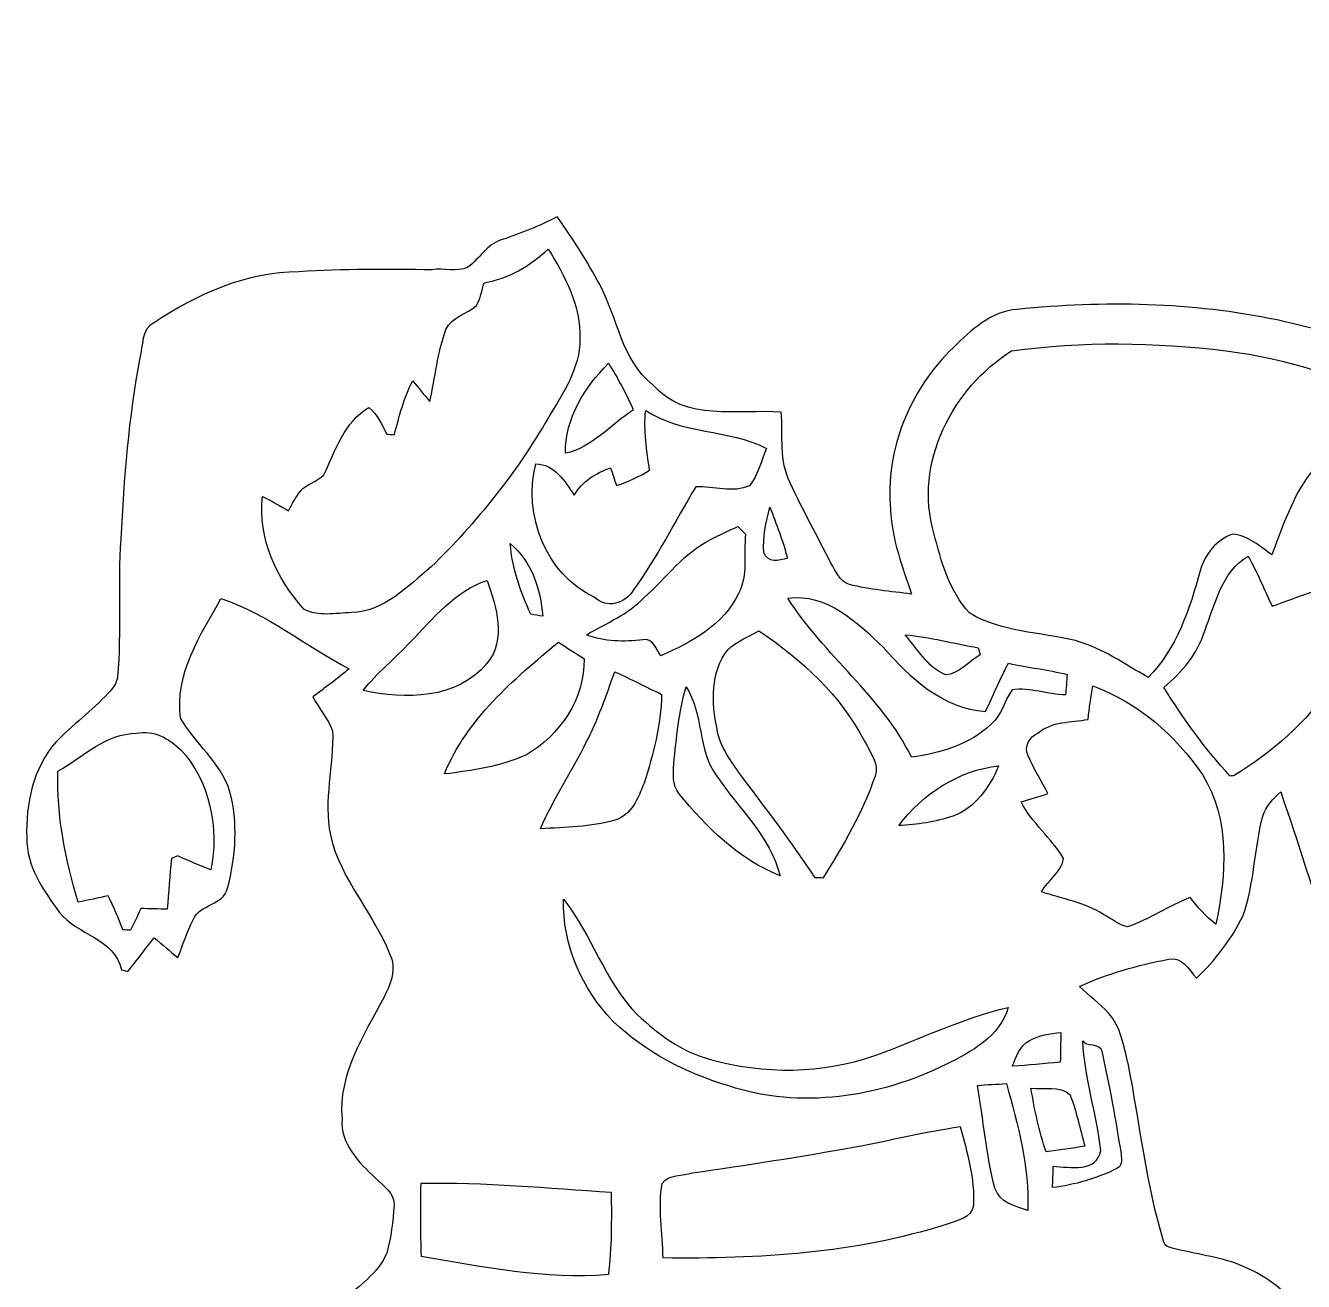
# Model space of a CAD drawing. Header units: centimetres. Extents: x -14.4 to 14.6, y -13.8 to 12.9.
# Drawn here: x -14.35 to 1.21, y -2.42 to 12.86 of the extents above; entities that cross this region are included whole.
import ezdxf

# ---------------------------------------------------------------- set-up
doc = ezdxf.new("R2010")
doc.units = ezdxf.units.CM
doc.header["$MEASUREMENT"] = 0
doc.layers.add('Layer 1', color=7, linetype='Continuous')

msp = doc.modelspace()

# ---------------------------------------------------------------- linework, layer by layer
at = {"layer": 'Layer 1', "color": 251}
for points, knots in [([(4.98369, 12.86263), (5.01015, 12.86016), (5.06342, 12.85522), (5.08988, 12.85311), (5.08988, 12.85311), (5.25462, 12.37862), (5.51074, 11.94611), (5.70054, 11.48292), (5.70054, 11.48292), (6.16832, 11.50373), (6.63469, 11.54042), (7.10106, 11.58381), (7.10106, 11.58381), (6.94231, 11.17988), (6.59165, 10.89413), (6.37187, 10.52654), (6.37187, 10.52654), (6.33554, 10.47397), (6.34294, 10.40871), (6.36623, 10.35262), (6.36623, 10.35262), (6.5151, 9.97726), (6.74617, 9.64071), (6.90139, 9.26853), (6.90139, 9.26853), (6.98182, 9.04205), (6.85906, 8.83038), (6.80755, 8.61589), (6.80755, 8.61589), (7.05203, 8.76406), (7.24217, 8.97855), (7.44608, 9.17469), (7.44608, 9.17469), (7.67503, 8.90517), (7.89093, 8.6233), (8.07297, 8.31956), (8.07297, 8.31956), (7.89517, 8.23701), (7.70678, 8.16822), (7.55227, 8.04404), (7.55227, 8.04404), (7.71984, 8.00417), (7.89199, 7.97983), (8.06238, 7.95267), (8.06238, 7.95267), (8.10507, 7.43973), (8.07896, 6.92397), (8.04862, 6.41138), (8.04862, 6.41138), (7.88917, 6.2738), (7.62741, 6.30449), (7.49547, 6.12881), (7.49547, 6.12881), (7.45984, 5.91044), (7.48736, 5.68501), (7.50217, 5.46417), (7.50217, 5.46417), (7.91986, 5.76474), (8.24971, 6.1655), (8.59084, 6.54685), (8.59084, 6.54685), (8.61483, 6.54438), (8.66281, 6.53944), (8.6868, 6.53697), (8.6868, 6.53697), (8.93551, 6.1408), (9.20221, 5.75628), (9.45339, 5.36187), (9.45339, 5.36187), (9.08897, 5.21864), (8.70867, 5.11387), (8.35872, 4.93501), (8.35872, 4.93501), (8.7757, 4.86622), (9.19868, 4.8641), (9.61813, 4.81859), (9.61813, 4.81859), (9.7028, 3.48509), (9.80299, 2.153), (9.87178, 0.8188), (9.87178, 0.8188), (9.66964, 0.80292), (9.46609, 0.80045), (9.26465, 0.77823), (9.26465, 0.77823), (9.43927, 0.635), (9.65729, 0.56444), (9.86014, 0.47096), (9.86014, 0.47096), (9.85767, 0.43004), (9.85555, 0.38876), (9.85344, 0.34749), (9.85344, 0.34749), (9.56557, 0.20638), (9.30628, 0.01799), (9.03993, -0.15804), (9.03993, -0.15804), (9.04734, -0.17886), (9.06216, -0.22049), (9.06956, -0.2413), (9.06956, -0.2413), (9.36449, -0.24059), (9.66364, -0.27164), (9.93034, -0.40711), (9.93034, -0.40711), (10.17552, -0.53305), (10.46057, -0.4953), (10.72656, -0.514), (10.72656, -0.514), (10.57134, -0.14923), (10.28982, 0.14146), (10.11731, 0.49565), (10.11731, 0.49565), (10.50008, 0.5715), (10.87967, 0.66181), (11.26349, 0.73131), (11.26349, 0.73131), (11.26949, 0.49459), (11.2716, 0.25647), (11.28677, 0.01976), (11.28677, 0.01976), (11.4681, 0.18098), (11.58522, 0.39829), (11.71963, 0.5969), (11.71963, 0.5969), (12.01138, 0.39582), (12.29148, 0.17709), (12.56136, -0.05292), (12.56136, -0.05292), (12.31865, -0.21026), (12.06359, -0.35066), (11.84028, -0.53481), (11.84028, -0.53481), (12.02196, -0.55915), (12.20541, -0.57785), (12.38885, -0.59796), (12.38885, -0.59796), (12.38462, -1.36596), (12.40825, -2.13289), (12.48163, -2.89772), (12.48163, -2.89772), (12.20294, -2.92382), (11.9253, -2.96086), (11.64943, -3.00708), (11.64943, -3.00708), (11.77784, -3.17712), (11.92354, -3.33375), (12.07382, -3.4858), (12.07382, -3.4858), (12.39626, -3.27201), (12.77902, -3.19511), (13.15685, -3.14643), (13.15685, -3.14643), (13.19777, -3.36762), (13.21647, -3.59163), (13.24469, -3.81529), (13.24469, -3.81529), (13.43096, -3.5754), (13.56042, -3.29953), (13.68601, -3.02472), (13.68601, -3.02472), (14.02009, -3.19864), (14.30302, -3.45369), (14.61629, -3.66078), (14.61629, -3.66078), (14.6177, -3.68335), (14.62052, -3.72886), (14.62193, -3.75144), (14.62193, -3.75144), (14.32384, -3.99944), (13.95024, -4.19276), (13.75904, -4.54413), (13.75904, -4.54413), (14.01022, -4.55471), (14.26351, -4.55224), (14.51539, -4.56036), (14.51539, -4.56036), (14.52809, -5.2518), (14.54785, -5.9436), (14.5355, -6.6354), (14.5355, -6.6354), (14.48752, -7.49864), (14.54079, -8.36542), (14.51751, -9.22831), (14.51751, -9.22831), (14.33124, -9.26147), (14.14004, -9.25689), (13.95271, -9.26324), (13.95271, -9.26324), (11.18905, -9.25654), (8.42574, -9.26324), (5.66208, -9.25936), (5.66208, -9.25936), (5.10434, -9.26112), (4.54519, -9.24242), (3.98956, -9.29711), (3.98956, -9.29711), (3.91971, -10.15859), (3.75814, -11.05076), (3.29424, -11.79512), (3.29424, -11.79512), (3.06105, -12.18777), (2.68429, -12.50033), (2.23026, -12.59593), (2.23026, -12.59593), (1.73355, -12.66084), (1.24919, -12.5095), (0.75706, -12.47881), (0.75706, -12.47881), (-0.31115, -12.39732), (-1.38218, -12.36239), (-2.45039, -12.28901), (-2.45039, -12.28901), (-2.93194, -12.24351), (-3.46393, -12.21846), (-3.85763, -11.89955), (-3.85763, -11.89955), (-4.15749, -11.59651), (-4.05765, -11.12873), (-4.06188, -10.74808), (-4.06188, -10.74808), (-4.00473, -10.27112), (-3.96663, -9.78782), (-3.83963, -9.32321), (-3.83963, -9.32321), (-3.17429, -9.44598), (-2.51213, -9.59309), (-1.83868, -9.66399), (-1.83868, -9.66399), (-1.65029, -9.67458), (-1.63583, -9.42375), (-1.55293, -9.30875), (-1.55293, -9.30875), (-2.153, -9.22796), (-2.75978, -9.27911), (-3.36197, -9.23749), (-3.36197, -9.23749), (-3.35245, -9.07944), (-3.33939, -8.91999), (-3.35456, -8.76194), (-3.35456, -8.76194), (-3.50308, -8.83532), (-3.60574, -8.97008), (-3.72569, -9.07979), (-3.72569, -9.07979), (-3.99239, -9.34191), (-4.31377, -9.57509), (-4.46193, -9.9314), (-4.46193, -9.9314), (-4.60939, -10.2997), (-4.66725, -10.69446), (-4.7431, -11.08181), (-4.7431, -11.08181), (-4.84823, -11.07899), (-4.95124, -11.08251), (-5.05566, -11.08534), (-5.05566, -11.08534), (-5.19853, -11.38096), (-5.33682, -11.68471), (-5.36963, -12.01596), (-5.36963, -12.01596), (-5.37492, -12.18142), (-5.32836, -12.35569), (-5.20277, -12.46964), (-5.20277, -12.46964), (-4.81577, -12.81924), (-4.29966, -12.95541), (-3.87244, -13.24046), (-3.87244, -13.24046), (-4.13244, -13.52867), (-4.48522, -13.76116), (-4.88068, -13.78726), (-4.88068, -13.78726), (-5.17807, -13.82219), (-5.47582, -13.77103), (-5.76509, -13.70612), (-5.76509, -13.70612), (-6.72641, -13.49798), (-7.71772, -13.36675), (-8.62542, -12.96917), (-8.62542, -12.96917), (-8.7055, -12.92754), (-8.81133, -12.89791), (-8.8459, -12.80583), (-8.8459, -12.80583), (-8.96267, -12.32888), (-8.99231, -11.83711), (-9.06286, -11.35274), (-9.06286, -11.35274), (-9.14647, -10.64436), (-9.79981, -10.16106), (-9.84744, -9.44033), (-9.84744, -9.44033), (-9.82133, -9.13447), (-9.51054, -8.98066), (-9.35743, -8.74642), (-9.35743, -8.74642), (-9.26253, -8.38094), (-9.24736, -8.001), (-9.23466, -7.62564), (-9.23466, -7.62564), (-9.90635, -7.46266), (-10.54418, -7.11482), (-10.96892, -6.55884), (-10.96892, -6.55884), (-11.49138, -5.82577), (-11.67271, -4.89091), (-11.62015, -4.00438), (-11.62015, -4.00438), (-11.60498, -3.84034), (-11.53266, -3.68688), (-11.43071, -3.55988), (-11.43071, -3.55988), (-11.17283, -3.19793), (-10.81123, -2.9337), (-10.48244, -2.6416), (-10.48244, -2.6416), (-10.28806, -2.47333), (-10.05875, -2.32269), (-9.95398, -2.0768), (-9.95398, -2.0768), (-9.90036, -1.88701), (-9.87707, -1.6891), (-9.86508, -1.49331), (-9.86508, -1.49331), (-9.85732, -1.34444), (-9.99561, -1.25518), (-10.09015, -1.16381), (-10.09015, -1.16381), (-10.29406, -0.97296), (-10.52019, -0.74507), (-10.49831, -0.44168), (-10.49831, -0.44168), (-10.54735, 0.1016), (-10.23197, 0.57291), (-9.99102, 1.03223), (-9.99102, 1.03223), (-9.91658, 1.1744), (-9.84814, 1.33773), (-9.89224, 1.50142), (-9.89224, 1.50142), (-10.0838, 2.03447), (-10.51595, 2.45181), (-10.64013, 3.01343), (-10.64013, 3.01343), (-10.72656, 3.43535), (-10.5978, 3.85798), (-10.61226, 4.28061), (-10.61226, 4.28061), (-10.67153, 4.42913), (-10.7756, 4.55507), (-10.85427, 4.69371), (-10.85427, 4.69371), (-10.70398, 4.80413), (-10.5537, 4.91455), (-10.41153, 5.03555), (-10.41153, 5.03555), (-10.93788, 5.31036), (-11.40319, 5.70054), (-11.97222, 5.88998), (-11.97222, 5.88998), (-12.2241, 5.44371), (-12.5349, 4.97134), (-12.46434, 4.4323), (-12.46434, 4.4323), (-12.28584, 4.12538), (-11.97681, 3.89961), (-11.86709, 3.54894), (-11.86709, 3.54894), (-11.75949, 3.16548), (-11.79089, 2.74955), (-11.89143, 2.36714), (-11.89143, 2.36714), (-11.94118, 2.15406), (-12.23292, 2.17241), (-12.31124, 1.98014), (-12.31124, 1.98014), (-12.38321, 1.83127), (-12.43859, 1.67499), (-12.49504, 1.51977), (-12.49504, 1.51977), (-12.59346, 1.59844), (-12.68765, 1.68204), (-12.78467, 1.76142), (-12.78467, 1.76142), (-12.89156, 1.62454), (-12.99845, 1.48766), (-13.10569, 1.35114), (-13.10569, 1.35114), (-13.12545, 1.35643), (-13.16461, 1.36666), (-13.18401, 1.37195), (-13.18401, 1.37195), (-13.27185, 1.76213), (-13.72588, 1.79105), (-13.94001, 2.07433), (-13.94001, 2.07433), (-14.13439, 2.34139), (-14.34112, 2.63525), (-14.33618, 2.98168), (-14.33618, 2.98168), (-14.35065, 3.3909), (-14.25893, 3.82482), (-13.98411, 4.14126), (-13.98411, 4.14126), (-13.78056, 4.35046), (-13.5442, 4.52508), (-13.34382, 4.73745), (-13.34382, 4.73745), (-13.29126, 4.79319), (-13.24151, 4.8574), (-13.23093, 4.93536), (-13.23093, 4.93536), (-13.18295, 5.49451), (-13.23128, 6.05649), (-13.19036, 6.61564), (-13.19036, 6.61564), (-13.15614, 7.35365), (-13.09546, 8.09237), (-12.96106, 8.81944), (-12.96106, 8.81944), (-12.91802, 8.96267), (-12.94765, 9.17469), (-12.77973, 9.24983), (-12.77973, 9.24983), (-12.2622, 9.59979), (-11.65895, 9.86226), (-11.02466, 9.86649), (-11.02466, 9.86649), (-10.48456, 9.90494), (-9.94234, 9.89295), (-9.40118, 9.89118), (-9.40118, 9.89118), (-9.26077, 9.91341), (-9.09849, 9.85908), (-8.96585, 9.92223), (-8.96585, 9.92223), (-8.82509, 10.0263), (-8.73407, 10.1981), (-8.56051, 10.25384), (-8.56051, 10.25384), (-8.32803, 10.33392), (-8.09731, 10.42), (-7.87964, 10.53571), (-7.87964, 10.53571), (-7.68844, 10.27289), (-7.51487, 9.99666), (-7.36106, 9.71056), (-7.36106, 9.71056), (-7.14058, 9.30416), (-7.09789, 8.79475), (-6.71442, 8.49066), (-6.71442, 8.49066), (-6.32919, 8.0391), (-5.67231, 8.19397), (-5.15126, 8.15799), (-5.15126, 8.15799), (-5.12763, 7.87118), (-5.18125, 7.56497), (-5.04119, 7.29933), (-5.04119, 7.29933), (-4.89232, 6.96489), (-4.70853, 6.64739), (-4.54731, 6.31931), (-4.54731, 6.31931), (-4.48733, 6.22229), (-4.43794, 6.09706), (-4.32012, 6.06037), (-4.32012, 6.06037), (-4.07282, 5.99969), (-3.81847, 5.97641), (-3.56623, 5.94466), (-3.56623, 5.94466), (-3.67489, 6.27874), (-3.80859, 6.61247), (-3.81953, 6.96807), (-3.81953, 6.96807), (-3.89431, 7.69973), (-3.57928, 8.44127), (-3.05506, 8.94644), (-3.05506, 8.94644), (-2.83598, 9.15494), (-2.59786, 9.38812), (-2.27824, 9.40858), (-2.27824, 9.40858), (-1.2252, 9.51512), (-0.15346, 9.49678), (0.88512, 9.27982), (0.88512, 9.27982), (1.33068, 9.17963), (1.77941, 9.06286), (2.18652, 8.84908), (2.18652, 8.84908), (2.3682, 8.74501), (2.53753, 8.62048), (2.71427, 8.50759), (2.71427, 8.50759), (2.70334, 8.58061), (2.69311, 8.65364), (2.6857, 8.72702), (2.6857, 8.72702), (3.08681, 8.70162), (3.48862, 8.69386), (3.89079, 8.69139), (3.89079, 8.69139), (3.89678, 8.51958), (3.90172, 8.34707), (3.91407, 8.17527), (3.91407, 8.17527), (4.23227, 8.5344), (4.2104, 9.05792), (4.19488, 9.50701), (4.19488, 9.50701), (4.16278, 9.67881), (4.23474, 9.89365), (4.11551, 10.04111), (4.11551, 10.04111), (3.67136, 10.36214), (3.14501, 10.55194), (2.70087, 10.87191), (2.70087, 10.87191), (3.26954, 11.03842), (3.84845, 11.16859), (4.42172, 11.31817), (4.42172, 11.31817), (4.60939, 11.83252), (4.77097, 12.35745), (4.98369, 12.86263), (4.98369, 12.86263), (4.98369, 12.86263), (4.98369, 12.86263), (4.98369, 12.86263)], [0, 0, 0, 0, 0.00746269, 0.00746269, 0.00746269, 0.00746269, 0.01492537, 0.01492537, 0.01492537, 0.01492537, 0.02238806, 0.02238806, 0.02238806, 0.02238806, 0.02985075, 0.02985075, 0.02985075, 0.02985075, 0.03731343, 0.03731343, 0.03731343, 0.03731343, 0.04477612, 0.04477612, 0.04477612, 0.04477612, 0.05223881, 0.05223881, 0.05223881, 0.05223881, 0.05970149, 0.05970149, 0.05970149, 0.05970149, 0.06716418, 0.06716418, 0.06716418, 0.06716418, 0.07462687, 0.07462687, 0.07462687, 0.07462687, 0.08208955, 0.08208955, 0.08208955, 0.08208955, 0.08955224, 0.08955224, 0.08955224, 0.08955224, 0.09701493, 0.09701493, 0.09701493, 0.09701493, 0.10447761, 0.10447761, 0.10447761, 0.10447761, 0.1119403, 0.1119403, 0.1119403, 0.1119403, 0.11940299, 0.11940299, 0.11940299, 0.11940299, 0.12686567, 0.12686567, 0.12686567, 0.12686567, 0.13432836, 0.13432836, 0.13432836, 0.13432836, 0.14179104, 0.14179104, 0.14179104, 0.14179104, 0.14925373, 0.14925373, 0.14925373, 0.14925373, 0.15671642, 0.15671642, 0.15671642, 0.15671642, 0.1641791, 0.1641791, 0.1641791, 0.1641791, 0.17164179, 0.17164179, 0.17164179, 0.17164179, 0.17910448, 0.17910448, 0.17910448, 0.17910448, 0.18656716, 0.18656716, 0.18656716, 0.18656716, 0.19402985, 0.19402985, 0.19402985, 0.19402985, 0.20149254, 0.20149254, 0.20149254, 0.20149254, 0.20895522, 0.20895522, 0.20895522, 0.20895522, 0.21641791, 0.21641791, 0.21641791, 0.21641791, 0.2238806, 0.2238806, 0.2238806, 0.2238806, 0.23134328, 0.23134328, 0.23134328, 0.23134328, 0.23880597, 0.23880597, 0.23880597, 0.23880597, 0.24626866, 0.24626866, 0.24626866, 0.24626866, 0.25373134, 0.25373134, 0.25373134, 0.25373134, 0.26119403, 0.26119403, 0.26119403, 0.26119403, 0.26865672, 0.26865672, 0.26865672, 0.26865672, 0.2761194, 0.2761194, 0.2761194, 0.2761194, 0.28358209, 0.28358209, 0.28358209, 0.28358209, 0.29104478, 0.29104478, 0.29104478, 0.29104478, 0.29850746, 0.29850746, 0.29850746, 0.29850746, 0.30597015, 0.30597015, 0.30597015, 0.30597015, 0.31343284, 0.31343284, 0.31343284, 0.31343284, 0.32089552, 0.32089552, 0.32089552, 0.32089552, 0.32835821, 0.32835821, 0.32835821, 0.32835821, 0.3358209, 0.3358209, 0.3358209, 0.3358209, 0.34328358, 0.34328358, 0.34328358, 0.34328358, 0.35074627, 0.35074627, 0.35074627, 0.35074627, 0.35820896, 0.35820896, 0.35820896, 0.35820896, 0.36567164, 0.36567164, 0.36567164, 0.36567164, 0.37313433, 0.37313433, 0.37313433, 0.37313433, 0.38059701, 0.38059701, 0.38059701, 0.38059701, 0.3880597, 0.3880597, 0.3880597, 0.3880597, 0.39552239, 0.39552239, 0.39552239, 0.39552239, 0.40298507, 0.40298507, 0.40298507, 0.40298507, 0.41044776, 0.41044776, 0.41044776, 0.41044776, 0.41791045, 0.41791045, 0.41791045, 0.41791045, 0.42537313, 0.42537313, 0.42537313, 0.42537313, 0.43283582, 0.43283582, 0.43283582, 0.43283582, 0.44029851, 0.44029851, 0.44029851, 0.44029851, 0.44776119, 0.44776119, 0.44776119, 0.44776119, 0.45522388, 0.45522388, 0.45522388, 0.45522388, 0.46268657, 0.46268657, 0.46268657, 0.46268657, 0.47014925, 0.47014925, 0.47014925, 0.47014925, 0.47761194, 0.47761194, 0.47761194, 0.47761194, 0.48507463, 0.48507463, 0.48507463, 0.48507463, 0.49253731, 0.49253731, 0.49253731, 0.49253731, 0.5, 0.5, 0.5, 0.5, 0.50746269, 0.50746269, 0.50746269, 0.50746269, 0.51492537, 0.51492537, 0.51492537, 0.51492537, 0.52238806, 0.52238806, 0.52238806, 0.52238806, 0.52985075, 0.52985075, 0.52985075, 0.52985075, 0.53731343, 0.53731343, 0.53731343, 0.53731343, 0.54477612, 0.54477612, 0.54477612, 0.54477612, 0.55223881, 0.55223881, 0.55223881, 0.55223881, 0.55970149, 0.55970149, 0.55970149, 0.55970149, 0.56716418, 0.56716418, 0.56716418, 0.56716418, 0.57462687, 0.57462687, 0.57462687, 0.57462687, 0.58208955, 0.58208955, 0.58208955, 0.58208955, 0.58955224, 0.58955224, 0.58955224, 0.58955224, 0.59701493, 0.59701493, 0.59701493, 0.59701493, 0.60447761, 0.60447761, 0.60447761, 0.60447761, 0.6119403, 0.6119403, 0.6119403, 0.6119403, 0.61940299, 0.61940299, 0.61940299, 0.61940299, 0.62686567, 0.62686567, 0.62686567, 0.62686567, 0.63432836, 0.63432836, 0.63432836, 0.63432836, 0.64179104, 0.64179104, 0.64179104, 0.64179104, 0.64925373, 0.64925373, 0.64925373, 0.64925373, 0.65671642, 0.65671642, 0.65671642, 0.65671642, 0.6641791, 0.6641791, 0.6641791, 0.6641791, 0.67164179, 0.67164179, 0.67164179, 0.67164179, 0.67910448, 0.67910448, 0.67910448, 0.67910448, 0.68656716, 0.68656716, 0.68656716, 0.68656716, 0.69402985, 0.69402985, 0.69402985, 0.69402985, 0.70149254, 0.70149254, 0.70149254, 0.70149254, 0.70895522, 0.70895522, 0.70895522, 0.70895522, 0.71641791, 0.71641791, 0.71641791, 0.71641791, 0.7238806, 0.7238806, 0.7238806, 0.7238806, 0.73134328, 0.73134328, 0.73134328, 0.73134328, 0.73880597, 0.73880597, 0.73880597, 0.73880597, 0.74626866, 0.74626866, 0.74626866, 0.74626866, 0.75373134, 0.75373134, 0.75373134, 0.75373134, 0.76119403, 0.76119403, 0.76119403, 0.76119403, 0.76865672, 0.76865672, 0.76865672, 0.76865672, 0.7761194, 0.7761194, 0.7761194, 0.7761194, 0.78358209, 0.78358209, 0.78358209, 0.78358209, 0.79104478, 0.79104478, 0.79104478, 0.79104478, 0.79850746, 0.79850746, 0.79850746, 0.79850746, 0.80597015, 0.80597015, 0.80597015, 0.80597015, 0.81343284, 0.81343284, 0.81343284, 0.81343284, 0.82089552, 0.82089552, 0.82089552, 0.82089552, 0.82835821, 0.82835821, 0.82835821, 0.82835821, 0.8358209, 0.8358209, 0.8358209, 0.8358209, 0.84328358, 0.84328358, 0.84328358, 0.84328358, 0.85074627, 0.85074627, 0.85074627, 0.85074627, 0.85820896, 0.85820896, 0.85820896, 0.85820896, 0.86567164, 0.86567164, 0.86567164, 0.86567164, 0.87313433, 0.87313433, 0.87313433, 0.87313433, 0.88059701, 0.88059701, 0.88059701, 0.88059701, 0.8880597, 0.8880597, 0.8880597, 0.8880597, 0.89552239, 0.89552239, 0.89552239, 0.89552239, 0.90298507, 0.90298507, 0.90298507, 0.90298507, 0.91044776, 0.91044776, 0.91044776, 0.91044776, 0.91791045, 0.91791045, 0.91791045, 0.91791045, 0.92537313, 0.92537313, 0.92537313, 0.92537313, 0.93283582, 0.93283582, 0.93283582, 0.93283582, 0.94029851, 0.94029851, 0.94029851, 0.94029851, 0.94776119, 0.94776119, 0.94776119, 0.94776119, 0.95522388, 0.95522388, 0.95522388, 0.95522388, 0.96268657, 0.96268657, 0.96268657, 0.96268657, 0.97014925, 0.97014925, 0.97014925, 0.97014925, 0.97761194, 0.97761194, 0.97761194, 0.97761194, 0.98507463, 0.98507463, 0.98507463, 0.98507463, 1, 1, 1, 1]), ([(-8.76829, 9.73137), (-8.79793, 9.64001), (-8.81204, 9.54193), (-8.85966, 9.45727), (-8.85966, 9.45727), (-8.97714, 9.35143), (-9.16023, 9.31757), (-9.23255, 9.1634), (-9.23255, 9.1634), (-9.33768, 8.88259), (-9.36166, 8.57991), (-9.4301, 8.28922), (-9.4301, 8.28922), (-9.50172, 8.37036), (-9.5691, 8.45538), (-9.63648, 8.54004), (-9.63648, 8.54004), (-9.74725, 8.33508), (-9.80017, 8.10648), (-9.86261, 7.88352), (-9.86261, 7.88352), (-9.88554, 7.88529), (-9.93105, 7.88846), (-9.95363, 7.89023), (-9.95363, 7.89023), (-10.01324, 8.00594), (-10.06581, 8.13259), (-10.17058, 8.21549), (-10.17058, 8.21549), (-10.47115, 8.03804), (-10.57804, 7.69338), (-10.7188, 7.39634), (-10.7188, 7.39634), (-10.79959, 7.31202), (-10.92659, 7.28698), (-11.0049, 7.19772), (-11.0049, 7.19772), (-11.06452, 7.12576), (-11.10368, 7.03968), (-11.14954, 6.95854), (-11.14954, 6.95854), (-11.25467, 7.01675), (-11.35733, 7.07884), (-11.46528, 7.1314), (-11.46528, 7.1314), (-11.52737, 6.62481), (-11.29736, 6.12881), (-10.96186, 5.76192), (-10.96186, 5.76192), (-10.78759, 5.6642), (-10.57346, 5.71288), (-10.38366, 5.71923), (-10.38366, 5.71923), (-9.98573, 5.72911), (-9.69963, 6.0392), (-9.41388, 6.27486), (-9.41388, 6.27486), (-8.86037, 6.81426), (-8.37142, 7.42315), (-7.98477, 8.09343), (-7.98477, 8.09343), (-7.80909, 8.388), (-7.59848, 8.69174), (-7.60271, 9.04981), (-7.60271, 9.04981), (-7.59107, 9.44951), (-7.78193, 9.81357), (-7.9883, 10.14201), (-7.9883, 10.14201), (-8.20984, 9.9381), (-8.46737, 9.78147), (-8.76829, 9.73137), (-8.76829, 9.73137), (-8.76829, 9.73137), (-8.76829, 9.73137), (-8.76829, 9.73137)], [0, 0, 0, 0, 0.05, 0.05, 0.05, 0.05, 0.1, 0.1, 0.1, 0.1, 0.15, 0.15, 0.15, 0.15, 0.2, 0.2, 0.2, 0.2, 0.25, 0.25, 0.25, 0.25, 0.3, 0.3, 0.3, 0.3, 0.35, 0.35, 0.35, 0.35, 0.4, 0.4, 0.4, 0.4, 0.45, 0.45, 0.45, 0.45, 0.5, 0.5, 0.5, 0.5, 0.55, 0.55, 0.55, 0.55, 0.6, 0.6, 0.6, 0.6, 0.65, 0.65, 0.65, 0.65, 0.7, 0.7, 0.7, 0.7, 0.75, 0.75, 0.75, 0.75, 0.8, 0.8, 0.8, 0.8, 0.85, 0.85, 0.85, 0.85, 0.9, 0.9, 0.9, 0.9, 1, 1, 1, 1]), ([(-2.3495, 8.90305), (-3.06705, 8.45079), (-3.54083, 7.53075), (-3.29283, 6.6862), (-3.29283, 6.6862), (-3.20428, 6.34436), (-3.10691, 5.97923), (-2.86032, 5.715), (-2.86032, 5.715), (-2.47509, 5.47688), (-1.99849, 5.48393), (-1.57021, 5.37739), (-1.57021, 5.37739), (-1.24813, 5.28884), (-0.9712, 5.09305), (-0.68404, 4.92936), (-0.68404, 4.92936), (-0.33443, 5.28073), (-0.17992, 5.76404), (-0.04974, 6.229), (-0.04974, 6.229), (0.00564, 6.42479), (0.14499, 6.61106), (0.34572, 6.67209), (0.34572, 6.67209), (0.53411, 6.65727), (0.67557, 6.52639), (0.81986, 6.42056), (0.81986, 6.42056), (0.95285, 6.76451), (1.06856, 7.12364), (1.29399, 7.42139), (1.29399, 7.42139), (1.53599, 7.77946), (1.9244, 8.04439), (2.35938, 8.09272), (2.35938, 8.09272), (2.36749, 8.11142), (2.38407, 8.14846), (2.39254, 8.16716), (2.39254, 8.16716), (1.7593, 8.5919), (1.01318, 8.80498), (0.26423, 8.90552), (0.26423, 8.90552), (-0.60113, 9.00571), (-1.48696, 9.02652), (-2.3495, 8.90305), (-2.3495, 8.90305), (-2.3495, 8.90305), (-2.3495, 8.90305), (-2.3495, 8.90305)], [0, 0, 0, 0, 0.07142857, 0.07142857, 0.07142857, 0.07142857, 0.14285714, 0.14285714, 0.14285714, 0.14285714, 0.21428571, 0.21428571, 0.21428571, 0.21428571, 0.28571429, 0.28571429, 0.28571429, 0.28571429, 0.35714286, 0.35714286, 0.35714286, 0.35714286, 0.42857143, 0.42857143, 0.42857143, 0.42857143, 0.5, 0.5, 0.5, 0.5, 0.57142857, 0.57142857, 0.57142857, 0.57142857, 0.64285714, 0.64285714, 0.64285714, 0.64285714, 0.71428571, 0.71428571, 0.71428571, 0.71428571, 0.78571429, 0.78571429, 0.78571429, 0.78571429, 0.85714286, 0.85714286, 0.85714286, 0.85714286, 1, 1, 1, 1]), ([(-7.77946, 7.65704), (-7.44996, 7.72724), (-7.22701, 8.00911), (-6.95219, 8.18162), (-6.95219, 8.18162), (-7.03474, 8.38094), (-7.14163, 8.56897), (-7.25346, 8.75277), (-7.25346, 8.75277), (-7.54486, 8.45785), (-7.78298, 8.08531), (-7.77946, 7.65704), (-7.77946, 7.65704), (-7.77946, 7.65704), (-7.77946, 7.65704), (-7.77946, 7.65704)], [0, 0, 0, 0, 0.2, 0.2, 0.2, 0.2, 0.4, 0.4, 0.4, 0.4, 0.6, 0.6, 0.6, 0.6, 1, 1, 1, 1]), ([(-6.80156, 8.17915), (-6.82872, 7.93538), (-6.78921, 7.69267), (-6.75323, 7.45208), (-6.75323, 7.45208), (-6.88022, 7.37376), (-7.01604, 7.31061), (-7.15751, 7.26369), (-7.15751, 7.26369), (-7.18114, 7.33672), (-7.20478, 7.40974), (-7.22877, 7.48242), (-7.22877, 7.48242), (-7.40763, 7.4168), (-7.5752, 7.3152), (-7.67292, 7.14692), (-7.67292, 7.14692), (-7.78228, 7.32049), (-7.91034, 7.52404), (-8.13823, 7.53004), (-8.13823, 7.53004), (-8.2991, 6.9148), (-8.01793, 6.18173), (-7.42668, 5.90691), (-7.42668, 5.90691), (-7.27922, 5.75733), (-7.04674, 5.83036), (-6.94972, 5.99405), (-6.94972, 5.99405), (-6.66115, 6.38986), (-6.44525, 6.83189), (-6.19054, 7.24923), (-6.19054, 7.24923), (-5.97535, 7.25805), (-5.73793, 7.16809), (-5.53579, 7.26299), (-5.53579, 7.26299), (-5.43207, 7.39457), (-5.39574, 7.56461), (-5.33259, 7.71701), (-5.33259, 7.71701), (-5.79614, 7.96008), (-6.36058, 7.88141), (-6.80156, 8.17915), (-6.80156, 8.17915), (-6.80156, 8.17915), (-6.80156, 8.17915), (-6.80156, 8.17915)], [0, 0, 0, 0, 0.07692308, 0.07692308, 0.07692308, 0.07692308, 0.15384615, 0.15384615, 0.15384615, 0.15384615, 0.23076923, 0.23076923, 0.23076923, 0.23076923, 0.30769231, 0.30769231, 0.30769231, 0.30769231, 0.38461538, 0.38461538, 0.38461538, 0.38461538, 0.46153846, 0.46153846, 0.46153846, 0.46153846, 0.53846154, 0.53846154, 0.53846154, 0.53846154, 0.61538462, 0.61538462, 0.61538462, 0.61538462, 0.69230769, 0.69230769, 0.69230769, 0.69230769, 0.76923077, 0.76923077, 0.76923077, 0.76923077, 0.84615385, 0.84615385, 0.84615385, 0.84615385, 1, 1, 1, 1]), ([(-5.36504, 6.44878), (-5.31566, 6.32248), (-5.18019, 6.34718), (-5.07683, 6.37999), (-5.07683, 6.37999), (-5.12974, 6.59236), (-5.21018, 6.79662), (-5.28849, 7.00017), (-5.28849, 7.00017), (-5.33823, 6.82202), (-5.37704, 6.63363), (-5.36504, 6.44878), (-5.36504, 6.44878), (-5.36504, 6.44878), (-5.36504, 6.44878), (-5.36504, 6.44878)], [0, 0, 0, 0, 0.2, 0.2, 0.2, 0.2, 0.4, 0.4, 0.4, 0.4, 0.6, 0.6, 0.6, 0.6, 1, 1, 1, 1]), ([(-6.01098, 6.60753), (-6.3373, 6.44666), (-6.55179, 6.13728), (-6.81955, 5.90197), (-6.81955, 5.90197), (-7.01534, 5.69701), (-7.28169, 5.59012), (-7.52122, 5.44865), (-7.52122, 5.44865), (-7.3025, 5.36187), (-7.06614, 5.36222), (-6.83542, 5.38727), (-6.83542, 5.38727), (-6.71266, 5.41514), (-6.67456, 5.26944), (-6.61811, 5.19289), (-6.61811, 5.19289), (-6.24523, 5.35552), (-5.85435, 5.56895), (-5.6709, 5.95207), (-5.6709, 5.95207), (-5.55308, 6.17149), (-5.61093, 6.43502), (-5.58588, 6.67244), (-5.58588, 6.67244), (-5.61728, 6.70384), (-5.64868, 6.73523), (-5.67972, 6.76663), (-5.67972, 6.76663), (-5.79226, 6.7183), (-5.90303, 6.66503), (-6.01098, 6.60753), (-6.01098, 6.60753), (-6.01098, 6.60753), (-6.01098, 6.60753), (-6.01098, 6.60753)], [0, 0, 0, 0, 0.1, 0.1, 0.1, 0.1, 0.2, 0.2, 0.2, 0.2, 0.3, 0.3, 0.3, 0.3, 0.4, 0.4, 0.4, 0.4, 0.5, 0.5, 0.5, 0.5, 0.6, 0.6, 0.6, 0.6, 0.7, 0.7, 0.7, 0.7, 0.8, 0.8, 0.8, 0.8, 1, 1, 1, 1]), ([(-8.44938, 6.55849), (-8.42963, 6.25616), (-8.3245, 5.97041), (-8.19997, 5.69771), (-8.19997, 5.69771), (-8.15199, 5.68995), (-8.10366, 5.68219), (-8.05498, 5.67478), (-8.05498, 5.67478), (-8.08284, 6.00534), (-8.18797, 6.33801), (-8.44938, 6.55849), (-8.44938, 6.55849), (-8.44938, 6.55849), (-8.44938, 6.55849), (-8.44938, 6.55849)], [0, 0, 0, 0, 0.2, 0.2, 0.2, 0.2, 0.4, 0.4, 0.4, 0.4, 0.6, 0.6, 0.6, 0.6, 1, 1, 1, 1]), ([(0.00353, 5.49628), (-0.08114, 5.21794), (-0.27411, 4.99145), (-0.49459, 4.80871), (-0.49459, 4.80871), (-0.25506, 4.42807), (0.00776, 4.05941), (0.31327, 3.72921), (0.31327, 3.72921), (0.32561, 3.73063), (0.35066, 3.73345), (0.36301, 3.73486), (0.36301, 3.73486), (0.8195, 4.02308), (1.25377, 4.38009), (1.54517, 4.84082), (1.54517, 4.84082), (1.78082, 5.21688), (1.75966, 5.67937), (1.78929, 6.10482), (1.78929, 6.10482), (1.46015, 6.02897), (1.14194, 5.91573), (0.82691, 5.79543), (0.82691, 5.79543), (0.72708, 5.99793), (0.64523, 6.20889), (0.53199, 6.40433), (0.53199, 6.40433), (0.20567, 6.21524), (0.13264, 5.81836), (0.00353, 5.49628), (0.00353, 5.49628), (0.00353, 5.49628), (0.00353, 5.49628), (0.00353, 5.49628)], [0, 0, 0, 0, 0.1, 0.1, 0.1, 0.1, 0.2, 0.2, 0.2, 0.2, 0.3, 0.3, 0.3, 0.3, 0.4, 0.4, 0.4, 0.4, 0.5, 0.5, 0.5, 0.5, 0.6, 0.6, 0.6, 0.6, 0.7, 0.7, 0.7, 0.7, 0.8, 0.8, 0.8, 0.8, 1, 1, 1, 1]), ([(-9.66611, 5.36257), (-9.85273, 5.16008), (-10.06934, 4.98792), (-10.24149, 4.77167), (-10.24149, 4.77167), (-9.73173, 4.65349), (-9.09567, 4.66619), (-8.73372, 5.10046), (-8.73372, 5.10046), (-8.49313, 5.39256), (-8.61942, 5.78802), (-8.73019, 6.10976), (-8.73019, 6.10976), (-9.12424, 5.98734), (-9.38459, 5.64233), (-9.66611, 5.36257), (-9.66611, 5.36257), (-9.66611, 5.36257), (-9.66611, 5.36257), (-9.66611, 5.36257)], [0, 0, 0, 0, 0.16666667, 0.16666667, 0.16666667, 0.16666667, 0.33333333, 0.33333333, 0.33333333, 0.33333333, 0.5, 0.5, 0.5, 0.5, 0.66666667, 0.66666667, 0.66666667, 0.66666667, 1, 1, 1, 1]), ([(-5.07153, 5.89562), (-4.63338, 5.2003), (-3.92924, 4.70429), (-3.56482, 3.95746), (-3.56482, 3.95746), (-3.21698, 4.00791), (-2.85679, 4.11445), (-2.59433, 4.35963), (-2.59433, 4.35963), (-2.46556, 4.4704), (-2.43769, 4.64679), (-2.34068, 4.77908), (-2.34068, 4.77908), (-2.12478, 4.81083), (-1.90676, 4.72193), (-1.69016, 4.71734), (-1.69016, 4.71734), (-1.68522, 4.77943), (-1.67569, 4.90396), (-1.67076, 4.96641), (-1.67076, 4.96641), (-1.90676, 5.02356), (-2.14842, 5.05213), (-2.38584, 5.10152), (-2.38584, 5.10152), (-2.48955, 4.91137), (-2.56928, 4.70994), (-2.66453, 4.51556), (-2.66453, 4.51556), (-3.18664, 4.55295), (-3.58387, 4.92407), (-3.91054, 5.29766), (-3.91054, 5.29766), (-4.22346, 5.60317), (-4.59564, 5.95489), (-5.07153, 5.89562), (-5.07153, 5.89562), (-5.07153, 5.89562), (-5.07153, 5.89562), (-5.07153, 5.89562)], [0, 0, 0, 0, 0.09090909, 0.09090909, 0.09090909, 0.09090909, 0.18181818, 0.18181818, 0.18181818, 0.18181818, 0.27272727, 0.27272727, 0.27272727, 0.27272727, 0.36363636, 0.36363636, 0.36363636, 0.36363636, 0.45454545, 0.45454545, 0.45454545, 0.45454545, 0.54545455, 0.54545455, 0.54545455, 0.54545455, 0.63636364, 0.63636364, 0.63636364, 0.63636364, 0.72727273, 0.72727273, 0.72727273, 0.72727273, 0.81818182, 0.81818182, 0.81818182, 0.81818182, 1, 1, 1, 1]), ([(-5.79861, 5.27015), (-6.01521, 5.00239), (-6.00146, 4.61716), (-5.93266, 4.2986), (-5.93266, 4.2986), (-5.8995, 4.08446), (-5.76333, 3.91372), (-5.64303, 3.74191), (-5.64303, 3.74191), (-5.33435, 3.33022), (-5.02109, 2.92171), (-4.73851, 2.49096), (-4.73851, 2.49096), (-4.71488, 2.49061), (-4.66725, 2.48955), (-4.64326, 2.48885), (-4.64326, 2.48885), (-4.39808, 2.8829), (-4.15784, 3.28542), (-4.00967, 3.7278), (-4.00967, 3.7278), (-3.95358, 3.88161), (-4.07529, 4.02131), (-4.13597, 4.15361), (-4.13597, 4.15361), (-4.42842, 4.71487), (-4.90467, 5.14738), (-5.42219, 5.49734), (-5.42219, 5.49734), (-5.55025, 5.42643), (-5.68889, 5.36751), (-5.79861, 5.27015), (-5.79861, 5.27015), (-5.79861, 5.27015), (-5.79861, 5.27015), (-5.79861, 5.27015)], [0, 0, 0, 0, 0.1, 0.1, 0.1, 0.1, 0.2, 0.2, 0.2, 0.2, 0.3, 0.3, 0.3, 0.3, 0.4, 0.4, 0.4, 0.4, 0.5, 0.5, 0.5, 0.5, 0.6, 0.6, 0.6, 0.6, 0.7, 0.7, 0.7, 0.7, 0.8, 0.8, 0.8, 0.8, 1, 1, 1, 1]), ([(-3.64314, 5.44971), (-3.49462, 5.27826), (-3.37044, 5.05248), (-3.15278, 4.96111), (-3.15278, 4.96111), (-2.98521, 4.9717), (-2.86844, 5.12586), (-2.72838, 5.20312), (-2.72838, 5.20312), (-2.73473, 5.22499), (-2.74673, 5.26874), (-2.75308, 5.29061), (-2.75308, 5.29061), (-3.05012, 5.34176), (-3.34222, 5.4229), (-3.64314, 5.44971), (-3.64314, 5.44971), (-3.64314, 5.44971), (-3.64314, 5.44971), (-3.64314, 5.44971)], [0, 0, 0, 0, 0.16666667, 0.16666667, 0.16666667, 0.16666667, 0.33333333, 0.33333333, 0.33333333, 0.33333333, 0.5, 0.5, 0.5, 0.5, 0.66666667, 0.66666667, 0.66666667, 0.66666667, 1, 1, 1, 1]), ([(-9.25054, 3.75461), (-8.91187, 3.79554), (-8.5658, 3.84563), (-8.25288, 3.9878), (-8.25288, 3.9878), (-7.84366, 4.22557), (-7.54239, 4.67395), (-7.55191, 5.15761), (-7.55191, 5.15761), (-7.65634, 5.22393), (-7.76076, 5.29167), (-7.86448, 5.35869), (-7.86448, 5.35869), (-8.40669, 4.90961), (-8.98172, 4.42454), (-9.25054, 3.75461), (-9.25054, 3.75461), (-9.25054, 3.75461), (-9.25054, 3.75461), (-9.25054, 3.75461)], [0, 0, 0, 0, 0.16666667, 0.16666667, 0.16666667, 0.16666667, 0.33333333, 0.33333333, 0.33333333, 0.33333333, 0.5, 0.5, 0.5, 0.5, 0.66666667, 0.66666667, 0.66666667, 0.66666667, 1, 1, 1, 1]), ([(-7.17621, 4.99957), (-7.28451, 4.71029), (-7.38082, 4.41537), (-7.52404, 4.14091), (-7.52404, 4.14091), (-7.69938, 3.78425), (-7.9248, 3.45405), (-8.0839, 3.08857), (-8.0839, 3.08857), (-7.78087, 3.10374), (-7.47219, 3.10974), (-7.17762, 3.19123), (-7.17762, 3.19123), (-6.97653, 3.25085), (-6.89222, 3.46675), (-6.82061, 3.64208), (-6.82061, 3.64208), (-6.70878, 3.99239), (-6.61741, 4.35434), (-6.60753, 4.72369), (-6.60753, 4.72369), (-6.79838, 4.81365), (-6.98571, 4.91067), (-7.17621, 4.99957), (-7.17621, 4.99957), (-7.17621, 4.99957), (-7.17621, 4.99957), (-7.17621, 4.99957)], [0, 0, 0, 0, 0.125, 0.125, 0.125, 0.125, 0.25, 0.25, 0.25, 0.25, 0.375, 0.375, 0.375, 0.375, 0.5, 0.5, 0.5, 0.5, 0.625, 0.625, 0.625, 0.625, 0.75, 0.75, 0.75, 0.75, 1, 1, 1, 1]), ([(-1.3589, 4.82776), (-1.38218, 4.6923), (-1.40018, 4.55612), (-1.4164, 4.41925), (-1.4164, 4.41925), (-1.62313, 4.38185), (-1.85914, 4.39984), (-2.02741, 4.25027), (-2.02741, 4.25027), (-2.12831, 4.21005), (-2.19569, 4.08693), (-2.14912, 3.98498), (-2.14912, 3.98498), (-2.08351, 3.82094), (-1.98261, 3.67383), (-1.90429, 3.51543), (-1.90429, 3.51543), (-2.0133, 3.48121), (-2.12266, 3.44911), (-2.23203, 3.41665), (-2.23203, 3.41665), (-2.09832, 3.15948), (-1.86443, 2.97356), (-1.71344, 2.72768), (-1.71344, 2.72768), (-1.73743, 2.56011), (-1.90183, 2.46098), (-1.98438, 2.32163), (-1.98438, 2.32163), (-1.73108, 2.23414), (-1.45803, 2.19216), (-1.22873, 2.04576), (-1.22873, 2.04576), (-1.13136, 1.99637), (-1.04563, 1.9177), (-0.93698, 1.89442), (-0.93698, 1.89442), (-0.67098, 1.9872), (-0.43392, 2.14454), (-0.17498, 2.25354), (-0.17498, 2.25354), (-0.08008, 2.13572), (0.01587, 2.01683), (0.1397, 1.92758), (0.1397, 1.92758), (0.26882, 2.52871), (0.31574, 3.20534), (-0.02505, 3.74826), (-0.02505, 3.74826), (-0.35313, 4.22487), (-0.81033, 4.62844), (-1.3589, 4.82776), (-1.3589, 4.82776), (-1.3589, 4.82776), (-1.3589, 4.82776), (-1.3589, 4.82776)], [0, 0, 0, 0, 0.06666667, 0.06666667, 0.06666667, 0.06666667, 0.13333333, 0.13333333, 0.13333333, 0.13333333, 0.2, 0.2, 0.2, 0.2, 0.26666667, 0.26666667, 0.26666667, 0.26666667, 0.33333333, 0.33333333, 0.33333333, 0.33333333, 0.4, 0.4, 0.4, 0.4, 0.46666667, 0.46666667, 0.46666667, 0.46666667, 0.53333333, 0.53333333, 0.53333333, 0.53333333, 0.6, 0.6, 0.6, 0.6, 0.66666667, 0.66666667, 0.66666667, 0.66666667, 0.73333333, 0.73333333, 0.73333333, 0.73333333, 0.8, 0.8, 0.8, 0.8, 0.86666667, 0.86666667, 0.86666667, 0.86666667, 1, 1, 1, 1]), ([(-6.31014, 4.81718), (-6.39692, 4.51167), (-6.42726, 4.19312), (-6.45936, 3.87809), (-6.45936, 3.87809), (-6.46465, 3.75603), (-6.48018, 3.61809), (-6.39621, 3.51825), (-6.39621, 3.51825), (-6.06249, 3.10515), (-5.66561, 2.71674), (-5.16573, 2.5146), (-5.16573, 2.5146), (-5.28285, 2.99649), (-5.66914, 3.33163), (-5.93584, 3.72745), (-5.93584, 3.72745), (-6.17114, 4.04989), (-6.09565, 4.48945), (-6.31014, 4.81718), (-6.31014, 4.81718), (-6.31014, 4.81718), (-6.31014, 4.81718), (-6.31014, 4.81718)], [0, 0, 0, 0, 0.14285714, 0.14285714, 0.14285714, 0.14285714, 0.28571429, 0.28571429, 0.28571429, 0.28571429, 0.42857143, 0.42857143, 0.42857143, 0.42857143, 0.57142857, 0.57142857, 0.57142857, 0.57142857, 0.71428571, 0.71428571, 0.71428571, 0.71428571, 1, 1, 1, 1]), ([(-13.95624, 3.78778), (-13.97459, 3.24556), (-13.86593, 2.7118), (-13.70965, 2.19569), (-13.70965, 2.19569), (-13.58794, 2.22003), (-13.46623, 2.24331), (-13.34558, 2.27259), (-13.34558, 2.27259), (-13.27856, 2.13748), (-13.21894, 1.99884), (-13.16567, 1.85773), (-13.16567, 1.85773), (-13.14274, 1.85632), (-13.09652, 1.85349), (-13.07324, 1.85244), (-13.07324, 1.85244), (-13.03055, 1.94028), (-12.98893, 2.02883), (-12.94589, 2.11667), (-12.94589, 2.11667), (-12.83935, 2.11526), (-12.7321, 2.11102), (-12.62521, 2.10996), (-12.62521, 2.10996), (-12.60687, 2.31599), (-12.5984, 2.52201), (-12.57476, 2.72733), (-12.57476, 2.72733), (-12.55536, 2.73473), (-12.51691, 2.75026), (-12.49786, 2.75766), (-12.49786, 2.75766), (-12.36451, 2.69946), (-12.23186, 2.63913), (-12.09534, 2.58763), (-12.09534, 2.58763), (-11.99127, 3.09174), (-12.10522, 3.66536), (-12.46046, 4.04989), (-12.46046, 4.04989), (-12.60475, 4.18324), (-12.79208, 4.29754), (-12.9988, 4.24956), (-12.9988, 4.24956), (-13.37028, 4.24674), (-13.65497, 3.96522), (-13.95624, 3.78778), (-13.95624, 3.78778), (-13.95624, 3.78778), (-13.95624, 3.78778), (-13.95624, 3.78778)], [0, 0, 0, 0, 0.07142857, 0.07142857, 0.07142857, 0.07142857, 0.14285714, 0.14285714, 0.14285714, 0.14285714, 0.21428571, 0.21428571, 0.21428571, 0.21428571, 0.28571429, 0.28571429, 0.28571429, 0.28571429, 0.35714286, 0.35714286, 0.35714286, 0.35714286, 0.42857143, 0.42857143, 0.42857143, 0.42857143, 0.5, 0.5, 0.5, 0.5, 0.57142857, 0.57142857, 0.57142857, 0.57142857, 0.64285714, 0.64285714, 0.64285714, 0.64285714, 0.71428571, 0.71428571, 0.71428571, 0.71428571, 0.78571429, 0.78571429, 0.78571429, 0.78571429, 0.85714286, 0.85714286, 0.85714286, 0.85714286, 1, 1, 1, 1]), ([(-3.7211, 3.12737), (-3.49779, 3.13796), (-3.27448, 3.17183), (-3.06105, 3.24062), (-3.06105, 3.24062), (-2.78694, 3.34398), (-2.61338, 3.5941), (-2.50472, 3.85374), (-2.50472, 3.85374), (-2.99085, 3.79801), (-3.43076, 3.51543), (-3.7211, 3.12737), (-3.7211, 3.12737), (-3.7211, 3.12737), (-3.7211, 3.12737), (-3.7211, 3.12737)], [0, 0, 0, 0, 0.2, 0.2, 0.2, 0.2, 0.4, 0.4, 0.4, 0.4, 0.6, 0.6, 0.6, 0.6, 1, 1, 1, 1]), ([(0.71155, 3.24167), (0.60713, 2.84374), (0.60748, 2.42217), (0.47237, 2.03235), (0.47237, 2.03235), (0.33126, 1.74625), (0.13476, 1.48802), (-0.09737, 1.27035), (-0.09737, 1.27035), (-0.18733, 1.36843), (-0.27834, 1.54587), (-0.4385, 1.49966), (-0.4385, 1.49966), (-0.80892, 1.42663), (-1.17793, 1.32856), (-1.52118, 1.16875), (-1.52118, 1.16875), (-1.40547, 1.05833), (-1.27564, 0.96202), (-1.16558, 0.8449), (-1.16558, 0.8449), (-1.01529, 0.67698), (-0.98319, 0.44309), (-0.92851, 0.23354), (-0.92851, 0.23354), (-0.78352, -0.49248), (-0.71014, -1.23402), (-0.49283, -1.94451), (-0.49283, -1.94451), (-0.48189, -1.97591), (-0.45967, -1.99602), (-0.42686, -2.00484), (-0.42686, -2.00484), (-0.15981, -2.07751), (0.11677, -2.11173), (0.37994, -2.19957), (0.37994, -2.19957), (0.72849, -2.33186), (1.06892, -2.55199), (1.21109, -2.91394), (1.21109, -2.91394), (1.39735, -3.53624), (1.34691, -4.22063), (1.11866, -4.82494), (1.11866, -4.82494), (0.85231, -5.34635), (0.54575, -5.85364), (0.15064, -6.28897), (0.15064, -6.28897), (-0.1591, -6.63187), (-0.54716, -6.88763), (-0.92851, -7.14269), (-0.92851, -7.14269), (-0.82197, -7.61824), (-0.80857, -8.11107), (-0.89464, -8.5912), (-0.89464, -8.5912), (-0.94333, -8.98596), (-1.13736, -9.34473), (-1.18639, -9.73914), (-1.18639, -9.73914), (0.13829, -9.87601), (1.47355, -9.83474), (2.79647, -9.70703), (2.79647, -9.70703), (2.56857, -10.07251), (2.21932, -10.34909), (2.03623, -10.74667), (2.03623, -10.74667), (1.88348, -11.05535), (1.67181, -11.41201), (1.81575, -11.76584), (1.81575, -11.76584), (1.86796, -11.93906), (2.01366, -12.04877), (2.17523, -12.11615), (2.17523, -12.11615), (2.40771, -12.15108), (2.58057, -11.97822), (2.73368, -11.83499), (2.73368, -11.83499), (3.04306, -11.47833), (3.23003, -11.0303), (3.34433, -10.57628), (3.34433, -10.57628), (3.50238, -9.96386), (3.60151, -9.32956), (3.55177, -8.69597), (3.55177, -8.69597), (3.52178, -5.80566), (2.89595, -2.96086), (2.09303, -0.1965), (2.09303, -0.1965), (1.71944, 1.05234), (1.35114, 2.30329), (0.92957, 3.5366), (0.92957, 3.5366), (0.84032, 3.45299), (0.74542, 3.36374), (0.71155, 3.24167), (0.71155, 3.24167), (0.71155, 3.24167), (0.71155, 3.24167), (0.71155, 3.24167)], [0, 0, 0, 0, 0.03703704, 0.03703704, 0.03703704, 0.03703704, 0.07407407, 0.07407407, 0.07407407, 0.07407407, 0.11111111, 0.11111111, 0.11111111, 0.11111111, 0.14814815, 0.14814815, 0.14814815, 0.14814815, 0.18518519, 0.18518519, 0.18518519, 0.18518519, 0.22222222, 0.22222222, 0.22222222, 0.22222222, 0.25925926, 0.25925926, 0.25925926, 0.25925926, 0.2962963, 0.2962963, 0.2962963, 0.2962963, 0.33333333, 0.33333333, 0.33333333, 0.33333333, 0.37037037, 0.37037037, 0.37037037, 0.37037037, 0.40740741, 0.40740741, 0.40740741, 0.40740741, 0.44444444, 0.44444444, 0.44444444, 0.44444444, 0.48148148, 0.48148148, 0.48148148, 0.48148148, 0.51851852, 0.51851852, 0.51851852, 0.51851852, 0.55555556, 0.55555556, 0.55555556, 0.55555556, 0.59259259, 0.59259259, 0.59259259, 0.59259259, 0.62962963, 0.62962963, 0.62962963, 0.62962963, 0.66666667, 0.66666667, 0.66666667, 0.66666667, 0.7037037, 0.7037037, 0.7037037, 0.7037037, 0.74074074, 0.74074074, 0.74074074, 0.74074074, 0.77777778, 0.77777778, 0.77777778, 0.77777778, 0.81481481, 0.81481481, 0.81481481, 0.81481481, 0.85185185, 0.85185185, 0.85185185, 0.85185185, 0.88888889, 0.88888889, 0.88888889, 0.88888889, 0.92592593, 0.92592593, 0.92592593, 0.92592593, 1, 1, 1, 1]), ([(-7.80027, 2.23097), (-7.81861, 1.67534), (-7.57626, 1.13877), (-7.19596, 0.74189), (-7.19596, 0.74189), (-6.80156, 0.36971), (-6.30873, 0.11218), (-5.7912, -0.04163), (-5.7912, -0.04163), (-4.92266, -0.32844), (-3.95534, -0.18168), (-3.14713, 0.21907), (-3.14713, 0.21907), (-2.84233, 0.37147), (-2.48744, 0.55809), (-2.38972, 0.91299), (-2.38972, 0.91299), (-2.94746, 0.78211), (-3.46463, 0.52776), (-4.0005, 0.33161), (-4.0005, 0.33161), (-4.6482, 0.10231), (-5.36928, 0.09772), (-6.02791, 0.28469), (-6.02791, 0.28469), (-6.36376, 0.37818), (-6.65127, 0.58808), (-6.90104, 0.82515), (-6.90104, 0.82515), (-7.29897, 1.22661), (-7.45455, 1.79423), (-7.80027, 2.23097), (-7.80027, 2.23097), (-7.80027, 2.23097), (-7.80027, 2.23097), (-7.80027, 2.23097)], [0, 0, 0, 0, 0.1, 0.1, 0.1, 0.1, 0.2, 0.2, 0.2, 0.2, 0.3, 0.3, 0.3, 0.3, 0.4, 0.4, 0.4, 0.4, 0.5, 0.5, 0.5, 0.5, 0.6, 0.6, 0.6, 0.6, 0.7, 0.7, 0.7, 0.7, 0.8, 0.8, 0.8, 0.8, 1, 1, 1, 1]), ([(-2.13289, 0.50941), (-2.24825, 0.44415), (-2.29059, 0.31221), (-2.33856, 0.19756), (-2.33856, 0.19756), (-2.14348, 0.21096), (-1.94945, 0.23036), (-1.75436, 0.24589), (-1.75436, 0.24589), (-1.75013, 0.36654), (-1.75119, 0.49142), (-1.74696, 0.61066), (-1.74696, 0.61066), (-1.87995, 0.59831), (-2.01401, 0.57362), (-2.13289, 0.50941), (-2.13289, 0.50941), (-2.13289, 0.50941), (-2.13289, 0.50941), (-2.13289, 0.50941)], [0, 0, 0, 0, 0.16666667, 0.16666667, 0.16666667, 0.16666667, 0.33333333, 0.33333333, 0.33333333, 0.33333333, 0.5, 0.5, 0.5, 0.5, 0.66666667, 0.66666667, 0.66666667, 0.66666667, 1, 1, 1, 1]), ([(-1.47849, 0.50694), (-1.46121, 0.05574), (-1.31022, -0.37924), (-1.26224, -0.8255), (-1.26224, -0.8255), (-1.30669, -1.10137), (-1.63936, -1.02941), (-1.83903, -1.01918), (-1.83903, -1.01918), (-1.8415, -1.08409), (-1.84644, -1.21391), (-1.84891, -1.27882), (-1.84891, -1.27882), (-1.57727, -1.24566), (-1.30916, -1.16875), (-1.06433, -1.04563), (-1.06433, -1.04563), (-0.99413, -1.01353), (-1.00612, -0.9331), (-1.01424, -0.8703), (-1.01424, -0.8703), (-1.08091, -0.45156), (-1.15605, -0.03351), (-1.24778, 0.38029), (-1.24778, 0.38029), (-1.25448, 0.48542), (-1.45591, 0.4378), (-1.47849, 0.50694), (-1.47849, 0.50694), (-1.47849, 0.50694), (-1.47849, 0.50694), (-1.47849, 0.50694)], [0, 0, 0, 0, 0.11111111, 0.11111111, 0.11111111, 0.11111111, 0.22222222, 0.22222222, 0.22222222, 0.22222222, 0.33333333, 0.33333333, 0.33333333, 0.33333333, 0.44444444, 0.44444444, 0.44444444, 0.44444444, 0.55555556, 0.55555556, 0.55555556, 0.55555556, 0.66666667, 0.66666667, 0.66666667, 0.66666667, 0.77777778, 0.77777778, 0.77777778, 0.77777778, 1, 1, 1, 1]), ([(-2.76119, -0.03493), (-2.6924, -0.4512), (-2.65606, -0.87489), (-2.55058, -1.28411), (-2.55058, -1.28411), (-2.49802, -1.45944), (-2.30258, -1.5046), (-2.15124, -1.55822), (-2.15124, -1.55822), (-2.12584, -1.03188), (-2.27189, -0.51576), (-2.40877, -0.01305), (-2.40877, -0.01305), (-2.52624, -0.02011), (-2.64478, -0.02611), (-2.76119, -0.03493), (-2.76119, -0.03493), (-2.76119, -0.03493), (-2.76119, -0.03493), (-2.76119, -0.03493)], [0, 0, 0, 0, 0.16666667, 0.16666667, 0.16666667, 0.16666667, 0.33333333, 0.33333333, 0.33333333, 0.33333333, 0.5, 0.5, 0.5, 0.5, 0.66666667, 0.66666667, 0.66666667, 0.66666667, 1, 1, 1, 1]), ([(-2.11138, -0.06985), (-2.06763, -0.33161), (-2.01224, -0.59231), (-1.92793, -0.8442), (-1.92793, -0.8442), (-1.77059, -0.82056), (-1.61114, -0.80257), (-1.4545, -0.77258), (-1.4545, -0.77258), (-1.51518, -0.56586), (-1.55646, -0.35066), (-1.63513, -0.15064), (-1.63513, -0.15064), (-1.75225, -0.02505), (-1.96427, -0.09031), (-2.11138, -0.06985), (-2.11138, -0.06985), (-2.11138, -0.06985), (-2.11138, -0.06985), (-2.11138, -0.06985)], [0, 0, 0, 0, 0.16666667, 0.16666667, 0.16666667, 0.16666667, 0.33333333, 0.33333333, 0.33333333, 0.33333333, 0.5, 0.5, 0.5, 0.5, 0.66666667, 0.66666667, 0.66666667, 0.66666667, 1, 1, 1, 1]), ([(-4.25626, -0.78423), (-4.91278, -0.90346), (-5.57248, -1.00365), (-6.23253, -1.10031), (-6.23253, -1.10031), (-6.35, -1.137), (-6.51933, -1.11407), (-6.60259, -1.22696), (-6.60259, -1.22696), (-6.64986, -1.52647), (-6.60012, -1.83374), (-6.58813, -2.13501), (-6.58813, -2.13501), (-5.43137, -2.14877), (-4.25415, -2.08033), (-3.14466, -1.72826), (-3.14466, -1.72826), (-3.02507, -1.67781), (-2.83104, -1.65735), (-2.81058, -1.49613), (-2.81058, -1.49613), (-2.79471, -1.16911), (-2.88678, -0.84843), (-2.97356, -0.53693), (-2.97356, -0.53693), (-3.40501, -0.59831), (-3.82834, -0.70414), (-4.25626, -0.78423), (-4.25626, -0.78423), (-4.25626, -0.78423), (-4.25626, -0.78423), (-4.25626, -0.78423)], [0, 0, 0, 0, 0.11111111, 0.11111111, 0.11111111, 0.11111111, 0.22222222, 0.22222222, 0.22222222, 0.22222222, 0.33333333, 0.33333333, 0.33333333, 0.33333333, 0.44444444, 0.44444444, 0.44444444, 0.44444444, 0.55555556, 0.55555556, 0.55555556, 0.55555556, 0.66666667, 0.66666667, 0.66666667, 0.66666667, 0.77777778, 0.77777778, 0.77777778, 0.77777778, 1, 1, 1, 1]), ([(-9.53594, -1.2252), (-9.54476, -1.52259), (-9.53911, -1.81963), (-9.5317, -2.11737), (-9.5317, -2.11737), (-8.77958, -2.24367), (-8.02428, -2.40348), (-7.25593, -2.3368), (-7.25593, -2.3368), (-7.21501, -2.00484), (-7.21783, -1.66899), (-7.22101, -1.33526), (-7.22101, -1.33526), (-7.99183, -1.28341), (-8.763, -1.21144), (-9.53594, -1.2252), (-9.53594, -1.2252), (-9.53594, -1.2252), (-9.53594, -1.2252), (-9.53594, -1.2252)], [0, 0, 0, 0, 0.16666667, 0.16666667, 0.16666667, 0.16666667, 0.33333333, 0.33333333, 0.33333333, 0.33333333, 0.5, 0.5, 0.5, 0.5, 0.66666667, 0.66666667, 0.66666667, 0.66666667, 1, 1, 1, 1])]:
    msp.add_open_spline(points, degree=3, knots=knots, dxfattribs=at)

doc.saveas('drawing.dxf')
